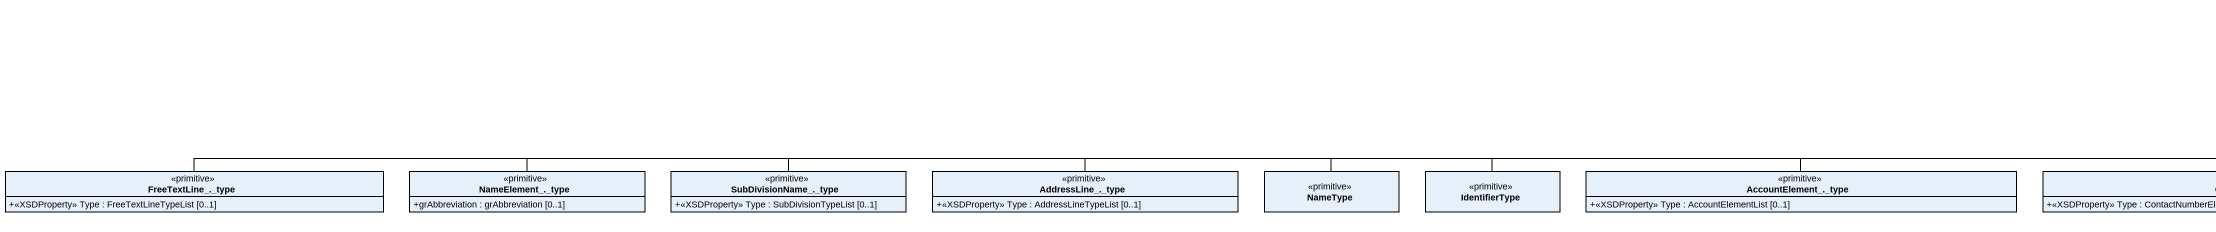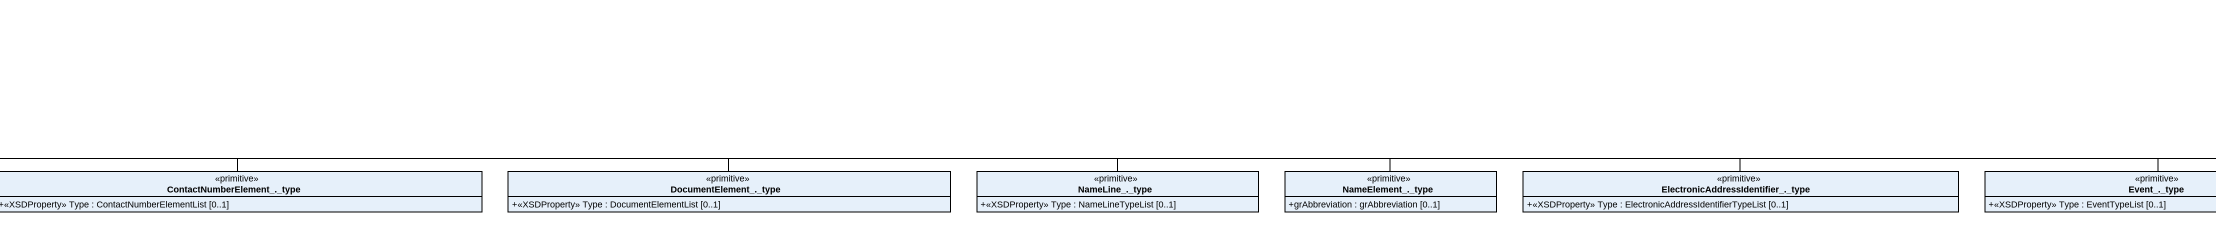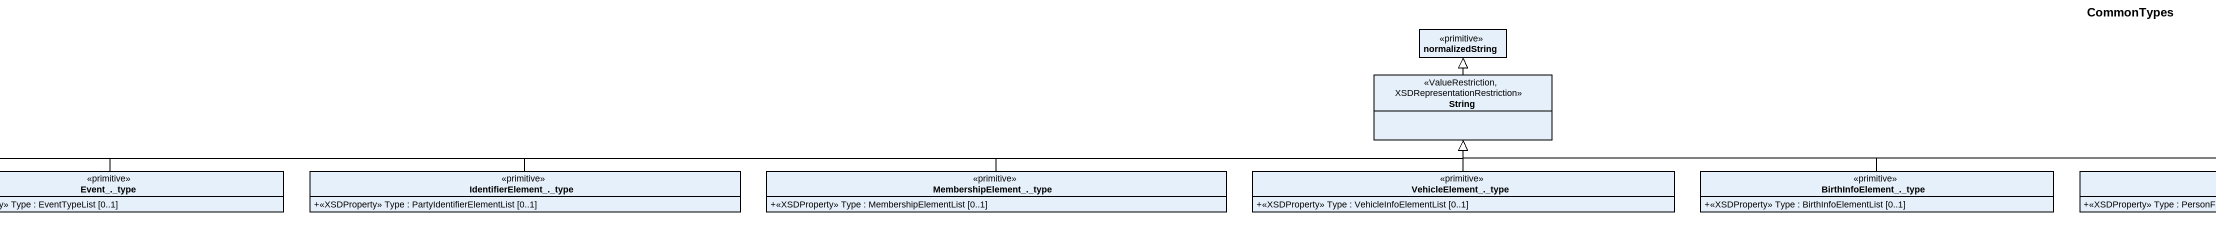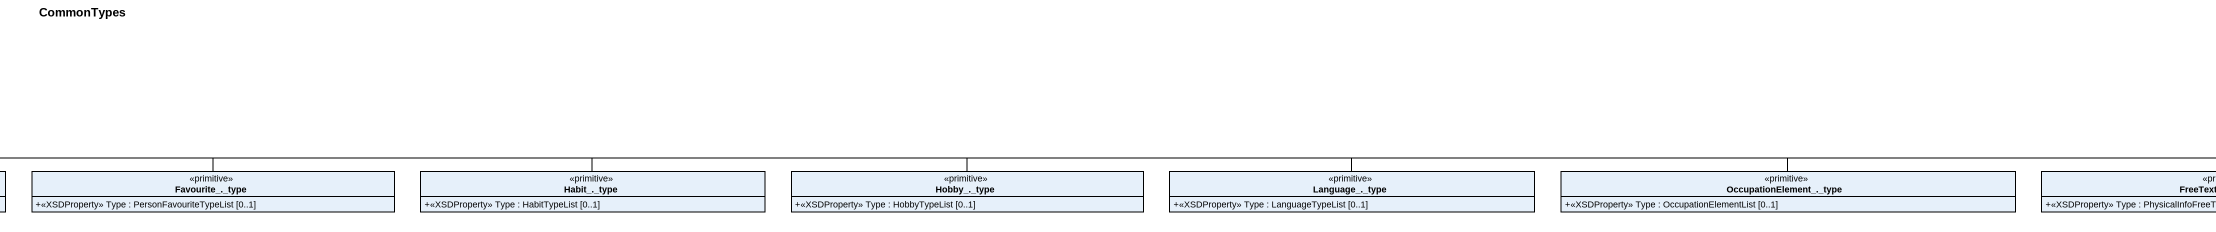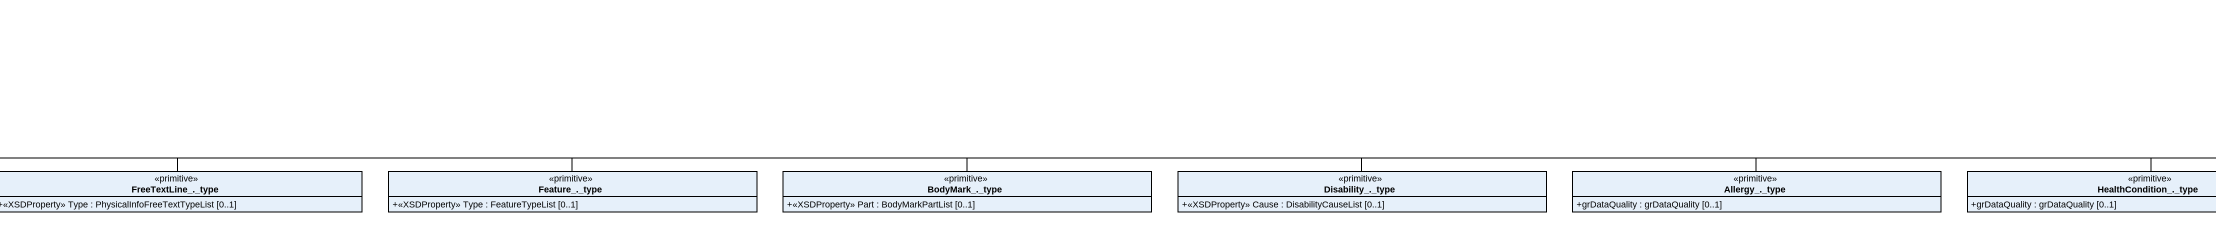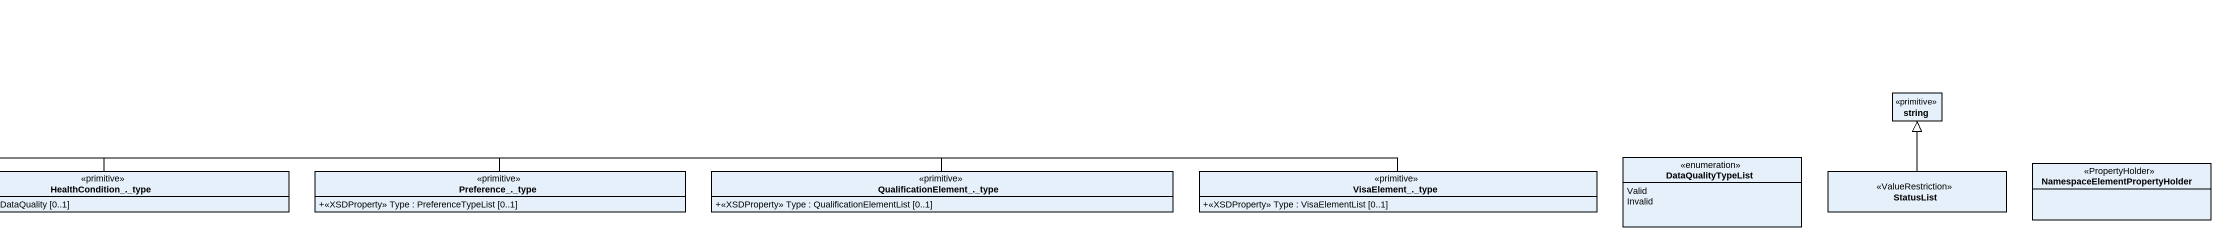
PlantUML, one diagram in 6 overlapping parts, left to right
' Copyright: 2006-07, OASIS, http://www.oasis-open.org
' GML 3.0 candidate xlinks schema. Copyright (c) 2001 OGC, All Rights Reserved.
@startuml
title CommonTypes
hide circle
hide empty members
skinparam classAttributeIconSize 0
class normalizedString <<primitive>>
class String <<ValueRestriction, XSDRepresentationRestriction>>
class string <<primitive>>
enum DataQualityTypeList {
  Valid
  Invalid
}
class "FreeTextLine_._type" as FreeTextLine_type <<primitive>> {
  +<<XSDProperty>> Type : FreeTextLineTypeList [0..1]
}
class "NameElement_._type" as NameElement_type <<primitive>> {
  +grAbbreviation : grAbbreviation [0..1]
}
class "SubDivisionName_._type" as SubDivisionName_type <<primitive>> {
  +<<XSDProperty>> Type : SubDivisionTypeList [0..1]
}
class "AddressLine_._type" as AddressLine_type <<primitive>> {
  +<<XSDProperty>> Type : AddressLineTypeList [0..1]
}
class NameType <<primitive>>
class IdentifierType <<primitive>>
class "AccountElement_._type" as AccountElement_type <<primitive>> {
  +<<XSDProperty>> Type : AccountElementList [0..1]
}
class "ContactNumberElement_._type" as ContactNumberElement_type <<primitive>> {
  +<<XSDProperty>> Type : ContactNumberElementList [0..1]
}
class "DocumentElement_._type" as DocumentElement_type <<primitive>> {
  +<<XSDProperty>> Type : DocumentElementList [0..1]
}
class "NameLine_._type" as NameLine_type <<primitive>> {
  +<<XSDProperty>> Type : NameLineTypeList [0..1]
}
class "NameElement_._type" as NameElement_type_2 <<primitive>> {
  +grAbbreviation : grAbbreviation [0..1]
}
class "ElectronicAddressIdentifier_._type" as ElectronicAddressIdentifier <<primitive>> {
  +<<XSDProperty>> Type : ElectronicAddressIdentifierTypeList [0..1]
}
class "Event_._type" as Event_type <<primitive>> {
  +<<XSDProperty>> Type : EventTypeList [0..1]
}
class "IdentifierElement_._type" as IdentifierElement_type <<primitive>> {
  +<<XSDProperty>> Type : PartyIdentifierElementList [0..1]
}
class "MembershipElement_._type" as MembershipElement_type <<primitive>> {
  +<<XSDProperty>> Type : MembershipElementList [0..1]
}
class "VehicleElement_._type" as VehicleElement_type <<primitive>> {
  +<<XSDProperty>> Type : VehicleInfoElementList [0..1]
}
class "BirthInfoElement_._type" as BirthInfoElement_type <<primitive>> {
  +<<XSDProperty>> Type : BirthInfoElementList [0..1]
}
class "Favourite_._type" as Favourite_type <<primitive>> {
  +<<XSDProperty>> Type : PersonFavouriteTypeList [0..1]
}
class "Habit_._type" as Habit_type <<primitive>> {
  +<<XSDProperty>> Type : HabitTypeList [0..1]
}
class "Hobby_._type" as Hobby_type <<primitive>> {
  +<<XSDProperty>> Type : HobbyTypeList [0..1]
}
class "Language_._type" as Language_type <<primitive>> {
  +<<XSDProperty>> Type : LanguageTypeList [0..1]
}
class "OccupationElement_._type" as OccupationElement_type <<primitive>> {
  +<<XSDProperty>> Type : OccupationElementList [0..1]
}
class "FreeTextLine_._type" as FreeTextLine_type_2 <<primitive>> {
  +<<XSDProperty>> Type : PhysicalInfoFreeTextTypeList [0..1]
}
class "Feature_._type" as Feature_type <<primitive>> {
  +<<XSDProperty>> Type : FeatureTypeList [0..1]
}
class "BodyMark_._type" as BodyMark_type <<primitive>> {
  +<<XSDProperty>> Part : BodyMarkPartList [0..1]
}
class "Disability_._type" as Disability_type <<primitive>> {
  +<<XSDProperty>> Cause : DisabilityCauseList [0..1]
}
class "Allergy_._type" as Allergy_type <<primitive>> {
  +grDataQuality : grDataQuality [0..1]
}
class "HealthCondition_._type" as HealthCondition_type <<primitive>> {
  +grDataQuality : grDataQuality [0..1]
}
class "Preference_._type" as Preference_type <<primitive>> {
  +<<XSDProperty>> Type : PreferenceTypeList [0..1]
}
class "QualificationElement_._type" as QualificationElement_type <<primitive>> {
  +<<XSDProperty>> Type : QualificationElementList [0..1]
}
class "VisaElement_._type" as VisaElement_type <<primitive>> {
  +<<XSDProperty>> Type : VisaElementList [0..1]
}
class StatusList <<ValueRestriction>>
class "NamespaceElementPropertyHolder" as NamespaceElementPropertyHold <<PropertyHolder>>
String -up-|> normalizedString
FreeTextLine_type -right-|> String
NameElement_type -right-|> String
SubDivisionName_type -right-|> String
AddressLine_type -right-|> String
NameType -right-|> String
IdentifierType -right-|> String
AccountElement_type -right-|> String
ContactNumberElement_type -right-|> String
DocumentElement_type -right-|> String
NameLine_type -right-|> String
NameElement_type_2 -right-|> String
ElectronicAddressIdentifier -right-|> String
Event_type -right-|> String
IdentifierElement_type -right-|> String
MembershipElement_type -right-|> String
VehicleElement_type -up-|> String
BirthInfoElement_type -left-|> String
Favourite_type -left-|> String
Habit_type -left-|> String
Hobby_type -left-|> String
Language_type -left-|> String
OccupationElement_type -left-|> String
FreeTextLine_type_2 -left-|> String
Feature_type -left-|> String
BodyMark_type -left-|> String
Disability_type -left-|> String
Allergy_type -left-|> String
HealthCondition_type -left-|> String
Preference_type -left-|> String
QualificationElement_type -left-|> String
VisaElement_type -left-|> String
StatusList -up-|> string
@enduml
